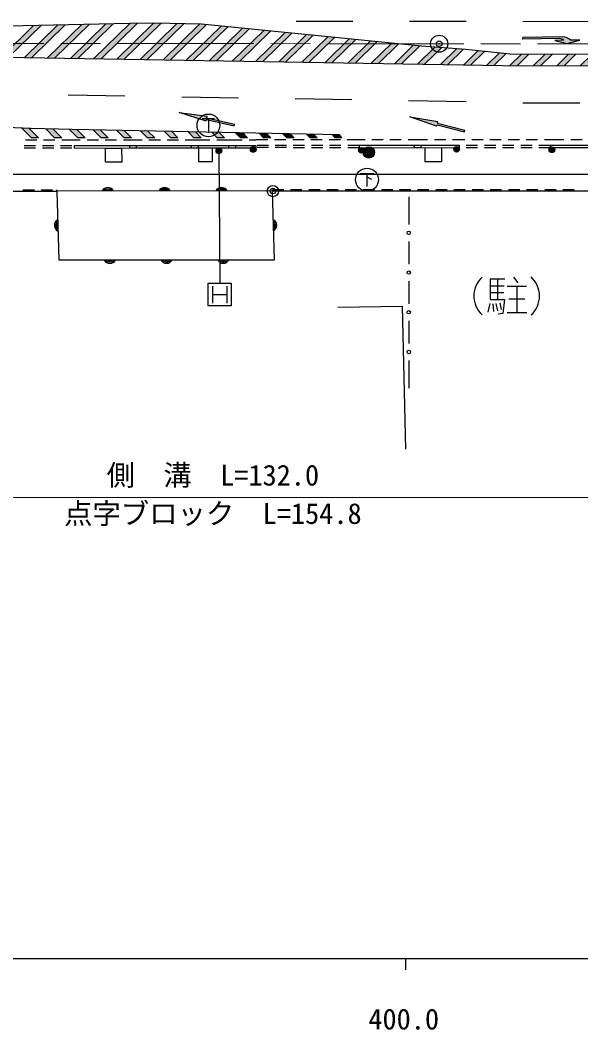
# Model space of a CAD drawing. Units: millimetres at full size, sheet at 1:1000; details may follow other scales. Extents: x 40000 to 680000, y 20000 to 380000.
# Drawn here: x 434043 to 483453, y 198715 to 287704 of the extents above; entities that cross this region are included whole.
import ezdxf
from ezdxf.enums import TextEntityAlignment as Align

# ---------------------------------------------------------------- set-up
doc = ezdxf.new("R2010")
doc.units = ezdxf.units.MM
doc.header["$LTSCALE"] = 1000
doc.header["$PDMODE"] = 32
doc.header["$PDSIZE"] = 500
doc.linetypes.add('CHAIN', pattern=[18.5, 12, -1.5, 3.5, -1.5])
for name, color, linetype, lineweight in [('M-BGD', 7, 'Continuous', 25), ('M-BGD-EXST', 7, 'Continuous', 25), ('M-BMK', 2, 'CHAIN', 13), ('M-BMK-SRVR', 3, 'Continuous', 25), ('M-STR-HTXT', 7, 'Continuous', 13), ('M-STR-STRC', 7, 'Continuous', 25), ('M-TTL-BAND', 7, 'Continuous', 25)]:
    doc.layers.add(name, color=color, linetype=linetype, lineweight=lineweight)
doc.styles.add('ＭＳ ゴシック', font='')
doc.styles.get('ＭＳ ゴシック').set_extended_font_data('MS Gothic')

msp = doc.modelspace()

# ---------------------------------------------------------------- hatches: boundary and pattern name
at = {"layer": 'M-STR-STRC'}
for points in [[(446427, 287426), (445821, 287440), (445797, 287440), (442573, 284282), (443205, 284271)], [(435880, 287245), (435222, 287231), (432386, 284454), (433018, 284443)], [(438000, 287292), (437342, 287278), (434423, 284419), (435056, 284409)], [(440120, 287339), (439462, 287324), (436461, 284385), (437093, 284374)], [(442240, 287385), (441582, 287371), (438498, 284350), (439130, 284340)], [(444352, 287424), (443702, 287417), (440535, 284316), (441168, 284305)], [(448453, 287380), (447824, 287395), (444610, 284247), (445242, 284236)], [(450447, 287304), (450035, 287345), (449850, 287349), (446647, 284213), (447279, 284202)], [(452330, 287118), (451745, 287176), (448684, 284178), (449317, 284168)], [(454212, 286932), (453628, 286990), (450722, 284144), (451354, 284133)], [(456095, 286747), (455511, 286804), (452759, 284109), (453391, 284099)], [(457978, 286561), (457393, 286618), (454796, 284075), (455428, 284064)], [(459860, 286375), (459276, 286433), (456833, 284041), (457466, 284030)], [(459503, 283995), (461743, 286189), (461159, 286247), (458871, 284006)], [(463626, 286003), (463041, 286061), (460908, 283972), (461540, 283961)], [(465508, 285817), (464924, 285875), (462945, 283937), (463578, 283927)], [(467388, 285629), (466805, 285687), (464983, 283903), (465615, 283892)], [(482260, 285637), (483356, 285949), (482556, 285940, 0.20151), (481839, 286232), (478353, 286193), (478355, 286043), (481597, 286079, -0.20151), (481956, 285933), (481156, 285924)], [(469268, 285440), (468684, 285499), (467020, 283868), (467652, 283858)], [(471179, 285282), (470585, 285330), (469057, 283834), (469689, 283823)], [(473093, 285127), (472499, 285175), (471094, 283800), (471727, 283789)], [(474971, 284936), (474390, 284997), (473132, 283765), (473764, 283755)], [(476843, 284741), (476262, 284801), (475169, 283731), (475801, 283720)], [(478874, 284700), (478231, 284700), (477206, 283696), (477838, 283686)], [(480946, 284699), (480303, 284700), (479260, 283678), (479904, 283679)], [(483017, 284698), (482375, 284699), (481334, 283680), (481978, 283681)], [(485089, 284698), (484446, 284698), (483409, 283682), (484053, 283683)], [(452902, 278394), (452936, 278540), (450498, 279095), (450531, 279241), (448043, 279576), (450431, 278802), (450465, 278948)], [(470741, 278350), (470779, 278495), (473198, 277865), (473236, 278010), (470816, 278640), (470854, 278785), (468378, 279197)], [(435668, 277336), (434843, 278164), (434183, 278189), (435033, 277336)], [(437715, 277336), (436942, 278111), (436291, 278127), (437080, 277336)], [(439127, 277336), (439762, 277337), (439038, 278063), (438633, 278071), (438389, 278077)], [(441808, 277337), (441127, 278021), (440479, 278034), (441173, 277337)], [(443855, 277337), (443216, 277978), (442568, 277991), (443220, 277337)], [(445902, 277338), (445306, 277936), (444657, 277949), (445267, 277338)], [(447313, 277338), (447949, 277338), (447395, 277894), (446747, 277907)], [(449995, 277339), (449484, 277852), (448836, 277865), (449360, 277339)], [(452042, 277339), (451573, 277809), (450925, 277822), (451407, 277339)], [(454089, 277339), (453663, 277767), (453014, 277780), (453454, 277339)], [(456136, 277340), (455752, 277725), (455104, 277738), (455500, 277340)], [(458182, 277340), (457841, 277682), (457193, 277696), (457547, 277340)], [(460229, 277341), (459931, 277640), (459282, 277653), (459594, 277341)], [(462393, 277341), (462187, 277595), (461597, 277607), (461813, 277341)]]:
    msp.add_hatch(color=256, dxfattribs=at).paths.add_polyline_path(points)

# ---------------------------------------------------------------- linework, layer by layer
at = {"layer": 'M-BGD'}
for p, q in [((434503, 277155), (435503, 277155)), ((436103, 277154), (437103, 277154)), ((437703, 277153), (438807, 277153)), ((438806, 277153), (439335, 277154)), ((439935, 277154), (440935, 277156)), ((441535, 277157), (442535, 277159)), ((443135, 277160), (443664, 277160)), ((443663, 277160), (444275, 277163)), ((444277, 277163), (444795, 277163)), ((445395, 277164), (446395, 277164)), ((446995, 277164), (447995, 277165)), ((448595, 277165), (449112, 277166)), ((449114, 277166), (449729, 277165)), ((449728, 277165), (450763, 277165)), ((451363, 277165), (452399, 277165)), ((452403, 277165), (453026, 277159)), ((453017, 277159), (453616, 277164)), ((454216, 277169), (454815, 277173)), ((455867, 277172), (454819, 277173)), ((457467, 277169), (456467, 277171)), ((459067, 277166), (458067, 277168)), ((460667, 277163), (459667, 277165)), ((462267, 277160), (461267, 277162)), ((463915, 277157), (462867, 277159)), ((464435, 277158), (463914, 277157)), ((466035, 277159), (465035, 277158)), ((467635, 277160), (466635, 277159)), ((468755, 277161), (468235, 277161)), ((469367, 277163), (468754, 277161)), ((469950, 277162), (469370, 277163)), ((471550, 277157), (470550, 277160)), ((472729, 277154), (472150, 277156)), ((473240, 277155), (472727, 277154)), ((474840, 277157), (473840, 277156)), ((476440, 277159), (475440, 277158)), ((478040, 277161), (477040, 277160)), ((479640, 277163), (478640, 277162)), ((480753, 277165), (480240, 277164)), ((481965, 277164), (480754, 277165)), ((483565, 277164), (482565, 277164)), ((434398, 276655), (435398, 276655)), ((434398, 276455), (435398, 276455)), ((435998, 276654), (436998, 276654)), ((435998, 276454), (436998, 276454)), ((437598, 276653), (438598, 276653)), ((437598, 276453), (438598, 276453)), ((438807, 276653), (443665, 276660)), ((438807, 276653), (438807, 276433)), ((438807, 276433), (443665, 276440)), ((441570, 276416), (443014, 276419)), ((441573, 275216), (441570, 276416)), ((443017, 275219), (443014, 276419)), ((443665, 276660), (444277, 276663)), ((443665, 276660), (443665, 276440)), ((443665, 276460), (444277, 276463)), ((444277, 276663), (449113, 276666)), ((444277, 276663), (444277, 276443)), ((444277, 276443), (449113, 276446)), ((449113, 276666), (449113, 276446)), ((449113, 276666), (449728, 276665)), ((449113, 276466), (449728, 276465)), ((449728, 276665), (449728, 276445)), ((449728, 276665), (452399, 276665)), ((449728, 276445), (452399, 276445)), ((449749, 276445), (449749, 275245)), ((450949, 276445), (450949, 275245)), ((451554, 276186), (451628, 264529)), ((452399, 276665), (452399, 276445)), ((452399, 276665), (453021, 276659)), ((452399, 276465), (453023, 276459)), ((453021, 276659), (454819, 276673)), ((453021, 276659), (453023, 276439)), ((453023, 276439), (454820, 276453)), ((454819, 276673), (454820, 276453)), ((455915, 276672), (454915, 276673)), ((455915, 276472), (454915, 276473)), ((457515, 276669), (456515, 276670)), ((457515, 276469), (456515, 276470)), ((459115, 276666), (458115, 276668)), ((459115, 276466), (458115, 276468)), ((460715, 276663), (459715, 276665)), ((460715, 276463), (459715, 276465)), ((462315, 276660), (461315, 276662)), ((462315, 276460), (461315, 276462)), ((463915, 276657), (462915, 276659)), ((463915, 276457), (462915, 276459)), ((468756, 276661), (463915, 276657)), ((463915, 276657), (463915, 276437)), ((468756, 276441), (463915, 276437)), ((469369, 276663), (468756, 276661)), ((468756, 276661), (468756, 276441)), ((469368, 276463), (468756, 276461)), ((469369, 276663), (469368, 276443)), ((472727, 276434), (469368, 276443)), ((472728, 276654), (469369, 276663)), ((469719, 276442), (469716, 275222)), ((471177, 276438), (471174, 275222)), ((472728, 276654), (472727, 276434)), ((472754, 276654), (472728, 276654)), ((472754, 276454), (472728, 276454)), ((474354, 276656), (473354, 276655)), ((474354, 276456), (473354, 276455)), ((475954, 276658), (474954, 276657)), ((475954, 276458), (474954, 276457)), ((477554, 276661), (476554, 276659)), ((477554, 276461), (476554, 276459)), ((479154, 276663), (478154, 276661)), ((479154, 276463), (478154, 276461)), ((480754, 276665), (479754, 276663)), ((480754, 276465), (479754, 276463)), ((485376, 276663), (480754, 276665)), ((480754, 276665), (480754, 276445)), ((485376, 276443), (480754, 276445)), ((441573, 275216), (443017, 275219)), ((449749, 275245), (450949, 275245)), ((471174, 275222), (469716, 275222)), ((429490, 272638), (437278, 272646)), ((434290, 272763), (435290, 272764)), ((435890, 272765), (436890, 272766)), ((437278, 272646), (437278, 272766)), ((456273, 272659), (437278, 272646)), ((437278, 272646), (437450, 266569)), ((456273, 272779), (457273, 272779)), ((456445, 266581), (456273, 272659)), ((457873, 272778), (458873, 272778)), ((459473, 272778), (460473, 272778)), ((461073, 272778), (462073, 272777)), ((462673, 272777), (463673, 272777)), ((464273, 272777), (465273, 272776)), ((465873, 272776), (466873, 272776)), ((467473, 272776), (468473, 272776)), ((469073, 272775), (470073, 272775)), ((470673, 272775), (471673, 272775)), ((472273, 272775), (473273, 272774)), ((473873, 272774), (474873, 272774)), ((475473, 272774), (476473, 272774)), ((477073, 272773), (478073, 272773)), ((478673, 272773), (479673, 272773)), ((480273, 272773), (481273, 272772)), ((481873, 272772), (482873, 272772)), ((468283, 272145), (468285, 269710)), ((468286, 268210), (468288, 266210)), ((437450, 266569), (456445, 266581)), ((450624, 262523), (450624, 264523)), ((450624, 264523), (452624, 264523)), ((452624, 264523), (452624, 262523)), ((468289, 264710), (468291, 262710)), ((476770, 264870), (475459, 264870)), ((475459, 264870), (475459, 263075)), ((476114, 264870), (476114, 263075)), ((477516, 265050), (477893, 264558)), ((450999, 264273), (450999, 262773)), ((450999, 263523), (452249, 263523)), ((452249, 264273), (452249, 262773)), ((475459, 264296), (476688, 264296)), ((475459, 263689), (476680, 263689)), ((476975, 264263), (478655, 264263)), ((477803, 264263), (477803, 261952)), ((452624, 262523), (450624, 262523)), ((475426, 262739), (475270, 261976)), ((475459, 263075), (476729, 263075)), ((475713, 262698), (475762, 262017)), ((475975, 262739), (476106, 262091)), ((476327, 262780), (476442, 262198)), ((476729, 263075), (476590, 261853)), ((477098, 263148), (478532, 263148)), ((476590, 261853), (476172, 261780)), ((476950, 261952), (478704, 261952)), ((468292, 261210), (468294, 259210)), ((468295, 257710), (468297, 255275))]:
    msp.add_line(p, q, dxfattribs=at)
for points in [[(387084, 274122), (511043, 274134), (511024, 275306)], [(456273, 272659), (484772, 272651), (487211, 272647)], [(462049, 262420), (467717, 262485), (468006, 249901)]]:
    msp.add_lwpolyline(points, dxfattribs=at)
for centre, radius in [((464770, 276050), 500), ((464770, 276050), 409), ((464770, 276050), 318), ((464770, 276050), 227), ((464770, 276050), 136), ((464770, 276050), 45.5), ((456322, 272645), 500), ((468286, 268960), 150), ((468289, 265460), 150), ((468291, 261960), 150), ((468294, 258460), 150)]:
    msp.add_circle(centre, radius, dxfattribs=at)
for centre, radius, start, end in [((441775, 272383), 567, 28.10988, 151.96491), ((441775, 272383), 453, 36.06928, 144.00552), ((441775, 272383), 340, 51.69465, 128.38015), ((446775, 272386), 567, 28.10988, 151.96491), ((446775, 272386), 453, 36.06928, 144.00552), ((446775, 272386), 340, 51.69465, 128.38015), ((451775, 272389), 567, 28.10988, 151.96491), ((451775, 272389), 453, 36.06928, 144.00552), ((451775, 272389), 340, 51.69465, 128.38015), ((437630, 269615), 567, 119.69326, 243.54828), ((437630, 269615), 453, 127.65265, 235.58889), ((437630, 269615), 340, 143.27802, 219.96352), ((456092, 269613), 567, 299.69326, 63.54828), ((456092, 269613), 453, 307.65265, 55.58889), ((456092, 269613), 340, 323.27802, 39.96352), ((441947, 266838), 567, 208.10988, 331.96491), ((441947, 266838), 453, 216.06928, 324.00552), ((441947, 266838), 340, 231.69465, 308.38015), ((446947, 266842), 567, 208.10988, 331.96491), ((446947, 266842), 453, 216.06928, 324.00552), ((446947, 266842), 340, 231.69465, 308.38015), ((451947, 266845), 567, 208.10988, 331.96491), ((451947, 266845), 453, 216.06928, 324.00552), ((451947, 266845), 340, 231.69465, 308.38015), ((476252, 263403), 2228, 131.69789, 228.01917), ((477529, 263395), 2282, 312.86378, 47.4164)]:
    msp.add_arc(centre, radius, start, end, dxfattribs=at)
msp.add_point((456322, 272645), dxfattribs=at)
at = {"layer": 'M-BGD-EXST'}
for p, q in [((450081, 279033), (451181, 279033)), ((450631, 279033), (450631, 277783)), ((464009, 274198), (465209, 274198)), ((464609, 274198), (464609, 273048)), ((464609, 273898), (465009, 273698))]:
    msp.add_line(p, q, dxfattribs=at)
for centre in [(450631, 278433), (464609, 273648)]:
    msp.add_circle(centre, 1000, dxfattribs=at)
at = {"layer": 'M-BMK'}
msp.add_line((350133, 285651), (570219, 285618), dxfattribs=at)
at = {"layer": 'M-BMK-SRVR'}
msp.add_circle((470969, 285633), 750, dxfattribs=at)
msp.add_point((470969, 285633), dxfattribs=at)
at = {"layer": 'M-STR-HTXT'}
msp.add_line((384529, 245646), (517522, 245626), dxfattribs=at)
at = {"layer": 'M-STR-STRC'}
for p, q in [((442573, 284282), (445797, 287440)), ((463355, 287580), (458359, 287576)), ((473351, 287589), (468355, 287585)), ((478351, 287593), (504724, 287704)), ((432386, 284454), (435222, 287231)), ((433018, 284443), (435880, 287245)), ((434423, 284419), (437342, 287278)), ((435056, 284409), (438000, 287292)), ((436461, 284385), (439462, 287324)), ((437093, 284374), (440120, 287339)), ((438498, 284350), (441582, 287371)), ((439130, 284340), (442240, 287385)), ((440535, 284316), (443702, 287417)), ((441168, 284305), (444352, 287424)), ((443205, 284271), (446427, 287426)), ((444610, 284247), (447824, 287395)), ((445242, 284236), (448453, 287380)), ((446647, 284213), (449850, 287349)), ((447279, 284202), (450447, 287304)), ((448684, 284178), (451745, 287176)), ((449317, 284168), (452330, 287118)), ((450722, 284144), (453628, 286990)), ((451354, 284133), (454212, 286932)), ((452759, 284109), (455511, 286804)), ((453391, 284099), (456095, 286747)), ((454796, 284075), (457393, 286618)), ((455428, 284064), (457978, 286561)), ((456833, 284041), (459276, 286433)), ((457466, 284030), (459860, 286375)), ((458871, 284006), (461159, 286247)), ((459503, 283995), (461743, 286189)), ((460908, 283972), (463041, 286061)), ((461540, 283961), (463626, 286003)), ((462945, 283937), (464924, 285875)), ((463578, 283927), (465508, 285817)), ((464983, 283903), (466805, 285687)), ((481839, 286232), (478353, 286193)), ((478355, 286043), (478353, 286193)), ((481597, 286079), (478355, 286043)), ((481956, 285933), (481156, 285924)), ((481156, 285924), (482260, 285637)), ((482260, 285637), (483356, 285949)), ((483356, 285949), (482556, 285940)), ((465615, 283892), (467388, 285629)), ((467020, 283868), (468684, 285499)), ((467652, 283858), (469268, 285440)), ((469057, 283834), (470585, 285330)), ((469689, 283823), (471179, 285282)), ((471094, 283800), (472499, 285175)), ((471727, 283789), (473093, 285127)), ((473132, 283765), (474390, 284997)), ((473764, 283755), (474971, 284936)), ((475169, 283731), (476262, 284801)), ((475801, 283720), (476843, 284741)), ((477206, 283696), (478231, 284700)), ((477838, 283686), (478874, 284700)), ((479260, 283678), (480303, 284700)), ((479904, 283679), (480946, 284699)), ((481334, 283680), (482375, 284699)), ((481978, 283681), (483017, 284698)), ((483409, 283682), (484446, 284698)), ((443278, 281008), (438278, 281091)), ((453276, 280842), (448277, 280925)), ((463275, 280676), (458276, 280759)), ((473352, 280508), (468274, 280593)), ((478351, 280425), (483357, 280430)), ((450431, 278802), (448043, 279576)), ((448043, 279576), (450531, 279241)), ((450431, 278802), (450465, 278948)), ((450465, 278948), (452902, 278394)), ((450498, 279095), (450531, 279241)), ((450498, 279095), (452936, 278540)), ((452902, 278394), (452936, 278540)), ((470741, 278350), (468378, 279197)), ((468378, 279197), (470854, 278785)), ((470816, 278640), (470854, 278785)), ((470816, 278640), (473236, 278010)), ((434183, 278189), (435033, 277336)), ((434843, 278164), (435668, 277336)), ((436291, 278127), (437080, 277336)), ((436942, 278111), (437715, 277336)), ((438389, 278077), (439127, 277336)), ((439038, 278063), (439762, 277337)), ((440479, 278034), (441173, 277337)), ((441127, 278021), (441808, 277337)), ((442568, 277991), (443220, 277337)), ((443216, 277978), (443855, 277337)), ((444657, 277949), (445267, 277338)), ((445306, 277936), (445902, 277338)), ((446747, 277907), (447313, 277338)), ((447395, 277894), (447949, 277338)), ((448836, 277865), (449360, 277339)), ((449484, 277852), (449995, 277339)), ((450925, 277822), (451407, 277339)), ((451573, 277809), (452042, 277339)), ((453014, 277780), (453454, 277339)), ((453663, 277767), (454089, 277339)), ((455104, 277738), (455500, 277340)), ((455752, 277725), (456136, 277340)), ((457193, 277696), (457547, 277340)), ((457841, 277682), (458182, 277340)), ((459282, 277653), (459594, 277341)), ((470741, 278350), (470779, 278495)), ((470779, 278495), (473198, 277865)), ((473198, 277865), (473236, 278010)), ((435668, 277336), (435033, 277336)), ((437715, 277336), (437080, 277336)), ((439762, 277337), (439127, 277336)), ((441808, 277337), (441173, 277337)), ((443855, 277337), (443220, 277337)), ((445902, 277338), (445267, 277338)), ((447949, 277338), (447313, 277338)), ((449995, 277339), (449360, 277339)), ((452042, 277339), (451407, 277339)), ((454089, 277339), (453454, 277339)), ((456136, 277340), (455500, 277340)), ((458182, 277340), (457547, 277340)), ((460229, 277341), (459594, 277341)), ((459931, 277640), (460229, 277341)), ((461813, 277341), (461597, 277607)), ((462393, 277341), (461813, 277341)), ((462393, 277341), (462187, 277595))]:
    msp.add_line(p, q, dxfattribs=at)
for points in [[(509363, 284688), (477223, 284701), (473334, 285108), (469420, 285425), (465602, 285808), (450035, 287345), (445821, 287440), (443667, 287416), (388763, 286211)], [(388753, 285191), (478348, 283677), (509379, 283709)], [(462187, 277595), (438633, 278071), (434987, 278158), (432840, 278239), (388682, 280900)]]:
    msp.add_lwpolyline(points, dxfattribs=at)
for centre, radius in [((451554, 276186), 150), ((451554, 276186), 120), ((451554, 276186), 90), ((451554, 276186), 60), ((451554, 276186), 30), ((451554, 276186), 20), ((454581, 276312), 250), ((454581, 276312), 204), ((454581, 276312), 159), ((454581, 276312), 114), ((454581, 276312), 68.2), ((454581, 276312), 22.7), ((464115, 276237), 250), ((464115, 276237), 204), ((464115, 276237), 159), ((464115, 276237), 114), ((464115, 276237), 68.2), ((464115, 276237), 22.7), ((472510, 276326), 250), ((472510, 276326), 204), ((472510, 276326), 159), ((472510, 276326), 114), ((472510, 276326), 68.2), ((472510, 276326), 22.7), ((480909, 276279), 250), ((480909, 276279), 204), ((480909, 276279), 159), ((480909, 276279), 114), ((480909, 276279), 68.2), ((480909, 276279), 22.7)]:
    msp.add_circle(centre, radius, dxfattribs=at)
for centre, radius in [((481603, 285579), 500), ((481850, 285232), 1000)]:
    msp.add_arc(centre, radius, 45.07649, 90.64949, dxfattribs=at)
msp.add_point((451554, 276186), dxfattribs=at)
at = {"layer": 'M-TTL-BAND'}
for p, q in [((40000, 205000), (579000, 205000)), ((468000, 205000), (468000, 204000))]:
    msp.add_line(p, q, dxfattribs=at)

# ---------------------------------------------------------------- texts
at = {"layer": 'M-STR-HTXT', "style": 'ＭＳ ゴシック'}
msp.add_text('側\u3000溝\u3000L=132.0', height=1833, dxfattribs=at).set_placement((451025, 246136), align=Align.BOTTOM_CENTER)
msp.add_text('点字ブロック\u3000L=154.8', height=1833, dxfattribs=at).set_placement((451025, 245136), align=Align.TOP_CENTER)
at = {"layer": 'M-TTL-BAND', "style": 'ＭＳ ゴシック'}
msp.add_text('400.0', height=1833, dxfattribs=at).set_placement((467844, 198195), align=Align.BOTTOM_CENTER)

doc.saveas('drawing.dxf')
